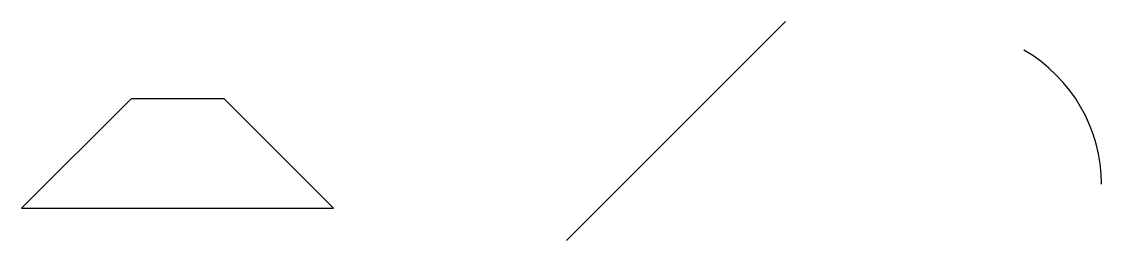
# Model space of a CAD drawing. Header units: millimetres. Extents: x 2749 to 3097, y 1411 to 1482.
import ezdxf

# ---------------------------------------------------------------- set-up
doc = ezdxf.new("R2010")
doc.units = ezdxf.units.MM
doc.layers.add('Peça', color=7, linetype='Continuous', lineweight=30)

msp = doc.modelspace()

# ---------------------------------------------------------------- linework, layer by layer
at = {"layer": 'Peça'}
for p, q in [((2924.75, 1411.26), (2995.46, 1481.97)), ((2784.2, 1457), (2748.85, 1421.65)), ((2814.2, 1457), (2784.2, 1457)), ((2849.56, 1421.65), (2814.2, 1457)), ((2748.85, 1421.65), (2849.56, 1421.65))]:
    msp.add_line(p, q, dxfattribs=at)
msp.add_arc((3047.38, 1429.43), 50, 0, 60, dxfattribs=at)

doc.saveas('drawing.dxf')
